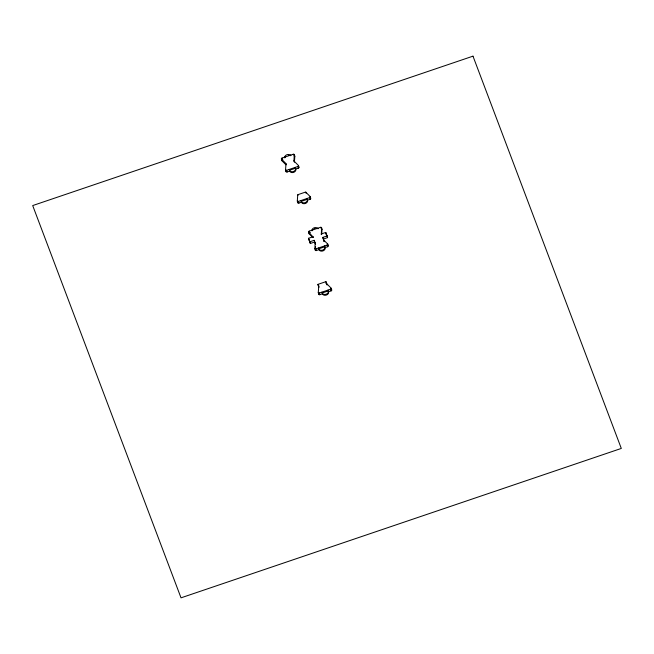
<?xml version="1.0" encoding="UTF-8"?>
<svg xmlns="http://www.w3.org/2000/svg" width="654" height="654" viewBox="0 0 654 654"><rect width="100%" height="100%" fill="white"/><g stroke="black" fill="none" stroke-linecap="round" stroke-linejoin="round"><path stroke-width="0.98" d="M294.349 154.614L293.916 160.72A0.916 0.703 -15.9 0 0 294.055 161.088L298.486 165.552L298.96 167.236A0.916 0.703 -15.9 0 1 298.347 168.184L295.755 169.059A3.188 2.453 -15.9 0 1 293.605 172.378A3.188 2.453 -15.9 0 1 289.722 171.111L287.131 171.986A0.916 0.703 -15.9 0 1 286.019 171.626L285.545 169.942L285.978 163.835A0.916 0.703 -15.9 0 0 285.831 163.459L281.408 159.004A0.916 0.703 -15.9 0 1 282.021 158.055L293.237 154.246A0.916 0.703 -15.9 0 1 294.349 154.614L294.823 156.298L294.423 162.02M286.019 171.626L286.125 170.097M305.819 192.194L310.241 196.65L310.724 198.334A0.916 0.703 -15.9 0 1 310.11 199.29L307.519 200.165A3.188 2.453 -15.9 0 1 305.369 203.484A3.188 2.453 -15.9 0 1 301.478 202.217L298.894 203.092A0.916 0.703 -15.9 0 1 297.783 202.732L297.3 201.048L297.733 194.941M297.783 202.732L297.889 201.203M321.163 234.001L325.782 232.432L327.106 235.931L322.79 237.394L323.828 240.132L327.76 244.097L328.243 245.781A0.916 0.703 -15.9 0 1 327.629 246.73L325.038 247.613A3.188 2.453 -15.9 0 1 322.888 250.932A3.188 2.453 -15.9 0 1 318.997 249.656L316.413 250.539A0.916 0.703 -15.9 0 1 315.302 250.171L314.819 248.487L315.203 243.059L314.173 240.32L309.849 241.784L310.331 243.468L314.648 242.005L314.173 240.32M315.302 250.171L315.449 248.136M315.49 247.457L315.563 246.444M312.416 237.108L309.097 233.764L308.614 232.08A0.916 0.703 -15.9 0 1 309.236 231.132L320.452 227.33A0.916 0.703 -15.9 0 1 321.555 227.69L321.343 234.631M321.686 234.336L322.038 229.374L321.555 227.69M326.796 283.787L331.218 288.251L331.701 289.935A0.916 0.703 -15.9 0 1 331.087 290.883L328.496 291.758A3.188 2.453 -15.9 0 1 326.346 295.077A3.188 2.453 -15.9 0 1 322.455 293.809L319.871 294.684A0.916 0.703 -15.9 0 1 318.76 294.325L318.277 292.64L318.711 286.534M318.76 294.325L318.841 293.18M286.035 164.865L281.882 160.688A0.916 0.703 -15.9 0 1 282.503 159.739L282.822 159.625M285.545 169.942A0.916 0.703 -15.9 0 0 286.648 170.302L297.864 166.5A0.916 0.703 -15.9 0 0 298.486 165.552M297.3 201.048A0.916 0.703 -15.9 0 0 298.412 201.407L309.628 197.606A0.916 0.703 -15.9 0 0 310.241 196.65M309.097 233.764A0.916 0.703 -15.9 0 1 309.71 232.816L310.356 232.595M310.331 243.468L308.533 238.285L313.152 236.715L313.331 237.345M309.007 239.969L309.587 239.773M325.978 234.214L325.782 232.432M327.106 235.931L327.589 237.615L323.272 239.078L322.79 237.394M314.819 248.487A0.916 0.703 -15.9 0 0 315.931 248.855L327.147 245.046A0.916 0.703 -15.9 0 0 327.76 244.097M318.833 287.155L317.934 284.367L325.945 281.645L327.098 284.842M318.416 286.051L318.915 285.88M325.921 283.501L326.42 283.329L325.945 281.645M318.277 292.64A0.916 0.703 -15.9 0 0 319.389 293L330.605 289.199A0.916 0.703 -15.9 0 0 331.218 288.251M298.412 166.672L298.96 167.236M309.612 197.222L310.168 197.778M327.262 244.792L328.243 245.781M308.614 232.08L313.225 237.173M330.597 288.815L331.701 289.935M326.264 234.116L327.589 237.615M323.395 239.421L323.983 240.966M324.049 241.138L324.245 241.645M314.648 242.005L315.555 244.4M326.42 283.329L326.984 284.809M308.533 238.285L309.849 241.784M317.934 284.367L318.89 287.163M327.147 245.046L327.629 246.73M320.452 227.33L320.632 227.96M323.828 240.132L324.245 241.612M324.556 245.929L325.038 247.613M309.628 197.606L310.11 199.29M317.86 228.205L318.024 228.786M306.072 193.282L305.712 192.023L297.701 194.737L297.913 195.571M297.864 166.5L298.347 168.184M307.037 198.481L307.519 200.165M293.237 154.246L293.417 154.875M293.916 160.72L294.243 161.873M330.605 289.199L331.087 290.883M318.523 247.972L318.997 249.656M295.281 167.375L295.755 169.059M290.646 155.129L290.809 155.701M311.819 230.257L311.983 230.837M315.203 243.059L315.563 244.326M328.022 290.074L328.496 291.758M315.931 248.855L316.413 250.539M301.003 200.533L301.478 202.217M309.236 231.132L309.71 232.816M298.412 201.407L298.894 203.092M289.24 169.427L289.722 171.111M284.604 157.173L284.817 157.908A3.188 2.453 -15.9 0 1 286.893 154.736A3.188 2.453 -15.9 0 1 290.728 155.644M285.831 163.459L286.133 164.514M321.981 292.125L322.455 293.809M286.648 170.302L287.131 171.986M282.021 158.055L282.201 158.685M282.348 159.208L282.503 159.739M281.408 159.004L281.882 160.688M319.389 293L319.871 294.684M321.449 228.957A0.916 0.703 -15.9 0 1 322.038 229.374M312.743 229.775A3.188 2.453 -15.9 0 1 312.939 229.554M314.729 228.532A3.188 2.453 -15.9 0 1 315.015 228.467M311.942 230.429A3.188 2.453 -15.9 0 1 314.361 227.731A3.188 2.453 -15.9 0 1 317.893 228.647M285.218 157.181A3.188 2.453 -15.9 0 1 285.528 156.698M288.414 155.325A3.188 2.453 -15.9 0 1 288.725 155.325M293.965 155.873A0.916 0.703 -15.9 0 1 294.823 156.298M472.981 56.162L32.7 205.569L181.019 597.838L621.3 448.431L472.981 56.162M295.518 168.217L289.477 170.269A3.188 2.453 -15.9 0 0 293.368 171.536A3.188 2.453 -15.9 0 0 295.518 168.217M307.282 199.323L301.241 201.375A3.188 2.453 -15.9 0 0 305.132 202.642A3.188 2.453 -15.9 0 0 307.282 199.323M324.801 246.771L318.76 248.814A3.188 2.453 -15.9 0 0 322.651 250.09A3.188 2.453 -15.9 0 0 324.801 246.771M328.259 290.916L322.218 292.967A3.188 2.453 -15.9 0 0 326.109 294.235A3.188 2.453 -15.9 0 0 328.259 290.916"/></g></svg>
